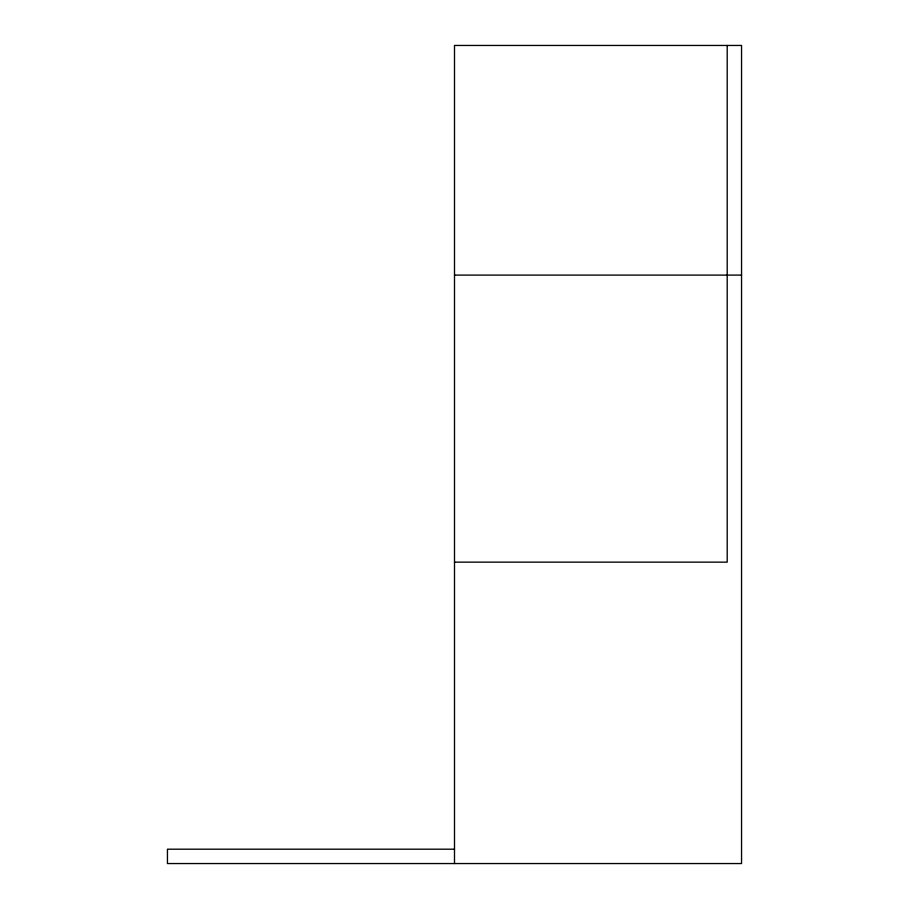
<?xml version="1.0" encoding="UTF-8"?>
<svg xmlns="http://www.w3.org/2000/svg" width="909" height="909" viewBox="0 0 909 909"><rect width="100%" height="100%" fill="white"/><g stroke="black" fill="none" stroke-linecap="round" stroke-linejoin="round"><path stroke-width="1.36" d="M454.5 275.097L741.551 275.097M454.5 562.148L727.2 562.148L727.2 45.45M454.5 849.199L167.449 849.199L167.449 863.55L741.551 863.55L741.551 45.45L454.5 45.45L454.5 863.55"/></g></svg>
